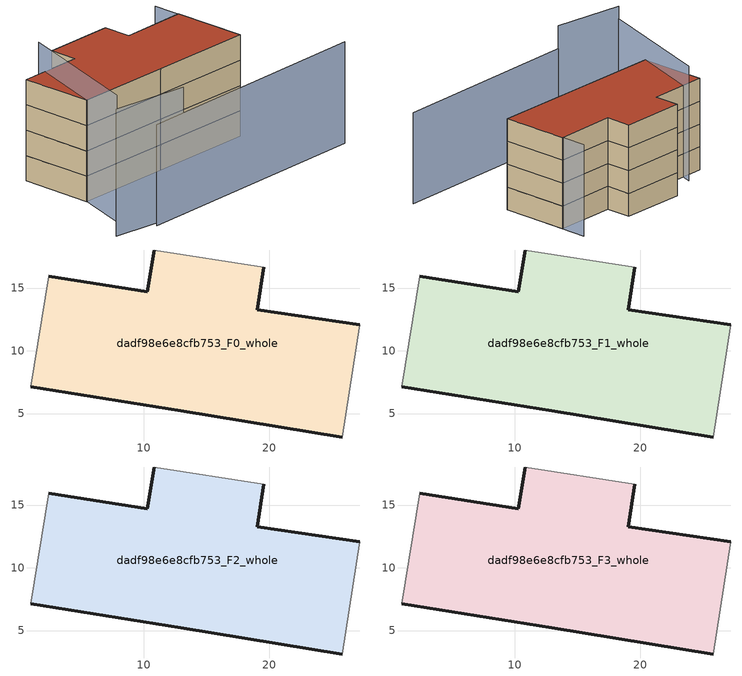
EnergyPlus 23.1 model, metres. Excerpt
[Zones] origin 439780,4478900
dadf98e6e8cfb753_F0_whole
 floor ground (EU_floor_Construction): 27.21,12.06 25.81,3.13 12.97,5.21 1.02,7.15 2.45,15.94 10.31,14.7 10.83,18.03 19.56,16.64 19.05,13.28 z0
 wall outside (EU_wall_Construction): 1.02,7.15 12.97,5.21 25.81,3.13 / 27.21,12.06 19.05,13.28 19.56,16.64 / 10.83,18.03 10.31,14.7 2.45,15.94 z0:3
 wall adiabatic (EU_wall_Construction): 25.81,3.13 27.21,12.06 / 19.56,16.64 10.83,18.03 / 2.45,15.94 1.02,7.15 z0:3
dadf98e6e8cfb753_F1_whole
 floor to dadf98e6e8cfb753_F0_whole (EU_floor_Construction): 27.21,12.06 25.81,3.13 12.97,5.21 1.02,7.15 2.45,15.94 10.31,14.7 10.83,18.03 19.56,16.64 19.05,13.28 z3
 wall outside (EU_wall_Construction): 1.02,7.15 12.97,5.21 25.81,3.13 / 27.21,12.06 19.05,13.28 19.56,16.64 / 10.83,18.03 10.31,14.7 2.45,15.94 z3:6
 wall adiabatic (EU_wall_Construction): 25.81,3.13 27.21,12.06 / 19.56,16.64 10.83,18.03 / 2.45,15.94 1.02,7.15 z3:6
dadf98e6e8cfb753_F2_whole
 floor to dadf98e6e8cfb753_F1_whole (EU_floor_Construction): 27.21,12.06 25.81,3.13 12.97,5.21 1.02,7.15 2.45,15.94 10.31,14.7 10.83,18.03 19.56,16.64 19.05,13.28 z6
 wall outside (EU_wall_Construction): 1.02,7.15 12.97,5.21 25.81,3.13 / 27.21,12.06 19.05,13.28 19.56,16.64 / 10.83,18.03 10.31,14.7 2.45,15.94 z6:9
 wall adiabatic (EU_wall_Construction): 25.81,3.13 27.21,12.06 / 19.56,16.64 10.83,18.03 / 2.45,15.94 1.02,7.15 z6:9
dadf98e6e8cfb753_F3_whole
 floor to dadf98e6e8cfb753_F2_whole (EU_floor_Construction): 27.21,12.06 25.81,3.13 12.97,5.21 1.02,7.15 2.45,15.94 10.31,14.7 10.83,18.03 19.56,16.64 19.05,13.28 z9
 wall outside (EU_wall_Construction): 1.02,7.15 12.97,5.21 25.81,3.13 / 27.21,12.06 19.05,13.28 19.56,16.64 / 10.83,18.03 10.31,14.7 2.45,15.94 z9:12
 wall adiabatic (EU_wall_Construction): 25.81,3.13 27.21,12.06 / 19.56,16.64 10.83,18.03 / 2.45,15.94 1.02,7.15 z9:12
 roof outside (EU_roof_Construction): 25.81,3.13 27.21,12.06 19.05,13.28 19.56,16.64 10.83,18.03 10.31,14.7 2.45,15.94 1.02,7.15 12.97,5.21 z12
shading: -0.71,-3.01 30.36,-7.54 / 25.76,3.13 27.75,15.4 z0:12; -5.49,-0.85 3.72,-3.66 / 6.08,16.64 -2.11,1.29 z0:15
[Building]
EU S2 Campaign: North Axis=0; Terrain=City; Solar Distribution=FullExterior
[Site:Location]
Madrid: Latitude=40.5; Longitude=-3.5; Time Zone=1; Elevation=609
[SizingPeriod:WeatherFileDays]
AnnualSizingPeriod: Begin Month=1; Begin Day of Month=1; End Month=12; End Day of Month=31; Day of Week for Start Day=Monday; Use Weather File Daylight Saving Period=No; Use Weather File Rain and Snow Indicators=No
[MATERIAL]
EU_InternalMass_Material: Roughness=MediumRough; Thickness=0.1; Conductivity=1; Density=1800; Specific Heat=900; Thermal Absorptance=0.9; Solar Absorptance=0.7; Visible Absorptance=0.7
[MATERIAL:NOMASS] Roughness=MediumRough; Thermal Absorptance=0.9; Solar Absorptance=0.7; Visible Absorptance=0.7
Name | Thermal Resistance
EU_wall_NoMass | 0.459673
EU_roof_NoMass | 0.495815
EU_floor_NoMass | 0.788942
[CONSTRUCTION]
EU_wall_Construction: EU_wall_NoMass
EU_roof_Construction: EU_roof_NoMass
EU_floor_Construction: EU_floor_NoMass
EU_InternalMass_Construction: EU_InternalMass_Material
[ZONE] Type=1; Multiplier=1; Ceiling Height=autocalculate; Floor Area=autocalculate; Part of Total Floor Area=Yes
Name | Volume
dadf98e6e8cfb753_F0_whole | 763.238
dadf98e6e8cfb753_F1_whole; dadf98e6e8cfb753_F2_whole; dadf98e6e8cfb753_F3_whole | 763.236
[INTERNALMASS] Construction=EU_InternalMass_Construction; Surface Area=254.412
Name | Zone or ZoneList
dadf98e6e8cfb753_F0_whole_EU_InternalMass | dadf98e6e8cfb753_F0_whole
dadf98e6e8cfb753_F1_whole_EU_InternalMass | dadf98e6e8cfb753_F1_whole
dadf98e6e8cfb753_F2_whole_EU_InternalMass | dadf98e6e8cfb753_F2_whole
dadf98e6e8cfb753_F3_whole_EU_InternalMass | dadf98e6e8cfb753_F3_whole
[OTHEREQUIPMENT] Fuel Type=Electricity; Design Level Calculation Method=Watts/Area; Power per Zone Floor Area=1; Fraction Latent=0; Fraction Radiant=0; Fraction Lost=0; Carbon Dioxide Generation Rate=0; EndUse Subcategory=EU_Step8_InternalGains
Name | Zone or ZoneList or Space or SpaceList | Schedule
EU_Step8_InternalGain_dadf98e6e8cfb753_F0_whole_f000 | dadf98e6e8cfb753_F0_whole | EU_Step8_GainSchedule_dadf98e6e8cfb753_F0_whole_f000
EU_Step8_InternalGain_dadf98e6e8cfb753_F1_whole_f000 | dadf98e6e8cfb753_F1_whole | EU_Step8_GainSchedule_dadf98e6e8cfb753_F1_whole_f000
EU_Step8_InternalGain_dadf98e6e8cfb753_F2_whole_f000 | dadf98e6e8cfb753_F2_whole | EU_Step8_GainSchedule_dadf98e6e8cfb753_F2_whole_f000
EU_Step8_InternalGain_dadf98e6e8cfb753_F3_whole_f000 | dadf98e6e8cfb753_F3_whole | EU_Step8_GainSchedule_dadf98e6e8cfb753_F3_whole_f000
[ZONEVENTILATION:DESIGNFLOWRATE] Schedule=EU_AlwaysOn; Design Flow Rate Calculation Method=AirChanges/Hour; Air Changes per Hour=0.719161; Ventilation Type=Natural; Fan Pressure Rise=0; Fan Total Efficiency=1; Constant Term Coefficient=1; Temperature Term Coefficient=0; Velocity Term Coefficient=0; Velocity Squared Term Coefficient=0; Minimum Indoor Temperature=-100; Maximum Indoor Temperature=100; Delta Temperature=-100; Minimum Outdoor Temperature=-100; Maximum Outdoor Temperature=100; Maximum Wind Speed=40
Name | Zone or ZoneList or Space or SpaceList
EU_ConstantAir_dadf98e6e8cfb753_F0_whole | dadf98e6e8cfb753_F0_whole
EU_ConstantAir_dadf98e6e8cfb753_F1_whole | dadf98e6e8cfb753_F1_whole
EU_ConstantAir_dadf98e6e8cfb753_F2_whole | dadf98e6e8cfb753_F2_whole
EU_ConstantAir_dadf98e6e8cfb753_F3_whole | dadf98e6e8cfb753_F3_whole
[HVACTEMPLATE:THERMOSTAT] Constant Heating Setpoint=20; Constant Cooling Setpoint=50
EU_HeatOnly_dadf98e6e8cfb753_F0_whole; EU_HeatOnly_dadf98e6e8cfb753_F1_whole; EU_HeatOnly_dadf98e6e8cfb753_F2_whole; EU_HeatOnly_dadf98e6e8cfb753_F3_whole
[HVACTEMPLATE:ZONE:IDEALLOADSAIRSYSTEM] System Availability Schedule=EU_AlwaysOn; Maximum Heating Supply Air Temperature=50; Minimum Cooling Supply Air Temperature=13; Maximum Heating Supply Air Humidity Ratio=0.0156; Minimum Cooling Supply Air Humidity Ratio=0.0077; Heating Limit=NoLimit; Cooling Limit=NoLimit; Heating Availability Schedule=EU_AlwaysOn; Cooling Availability Schedule=EU_CoolingOff; Dehumidification Control Type=ConstantSensibleHeatRatio; Cooling Sensible Heat Ratio=0.7; Dehumidification Setpoint=60; Humidification Control Type=None; Humidification Setpoint=30; Outdoor Air Method=None; Outdoor Air Flow Rate per Person=0.00944; Outdoor Air Flow Rate per Zone Floor Area=0; Outdoor Air Flow Rate per Zone=0; Demand Controlled Ventilation Type=None; Outdoor Air Economizer Type=NoEconomizer; Heat Recovery Type=None; Sensible Heat Recovery Effectiveness=0.7; Latent Heat Recovery Effectiveness=0.65
Name | Template Thermostat
dadf98e6e8cfb753_F0_whole | EU_HeatOnly_dadf98e6e8cfb753_F0_whole
dadf98e6e8cfb753_F1_whole | EU_HeatOnly_dadf98e6e8cfb753_F1_whole
dadf98e6e8cfb753_F2_whole | EU_HeatOnly_dadf98e6e8cfb753_F2_whole
dadf98e6e8cfb753_F3_whole | EU_HeatOnly_dadf98e6e8cfb753_F3_whole
[SIZING:ZONE] Zone Cooling Design Supply Air Temperature Input Method=SupplyAirTemperature; Zone Cooling Design Supply Air Temperature=13; Zone Heating Design Supply Air Temperature Input Method=SupplyAirTemperature; Zone Heating Design Supply Air Temperature=50; Zone Cooling Design Supply Air Humidity Ratio=0.008; Zone Heating Design Supply Air Humidity Ratio=0.008; Cooling Design Air Flow Method=DesignDay; Cooling Design Air Flow Rate=0; Cooling Minimum Air Flow per Zone Floor Area=0.000762; Cooling Minimum Air Flow=0; Cooling Minimum Air Flow Fraction=0.2; Heating Design Air Flow Method=DesignDay; Heating Design Air Flow Rate=0; Heating Maximum Air Flow per Zone Floor Area=0.002032; Heating Maximum Air Flow=0.141576; Heating Maximum Air Flow Fraction=0.3; Account for Dedicated Outdoor Air System=No; Dedicated Outdoor Air System Control Strategy=NeutralSupplyAir; Dedicated Outdoor Air Low Setpoint Temperature for Design=autosize; Dedicated Outdoor Air High Setpoint Temperature for Design=autosize; Zone Load Sizing Method=Sensible Load Only No Latent Load; Zone Latent Cooling Design Supply Air Humidity Ratio Input Method=HumidityRatioDifference; Zone Cooling Design Supply Air Humidity Ratio Difference=0.005; Zone Latent Heating Design Supply Air Humidity Ratio Input Method=HumidityRatioDifference; Zone Humidification Design Supply Air Humidity Ratio Difference=0.005
dadf98e6e8cfb753_F0_whole; dadf98e6e8cfb753_F1_whole; dadf98e6e8cfb753_F2_whole; dadf98e6e8cfb753_F3_whole
[SCHEDULE:CONSTANT]
Name | Hourly Value
EU_AlwaysOn | 1
EU_CoolingOff | 0
[SCHEDULE:FILE] Column Number=1; Rows to Skip at Top=0; Number of Hours of Data=8760; Column Separator=Comma; Interpolate to Timestep=No; Minutes per Item=60; Adjust Schedule for Daylight Savings=Yes
Name | File
EU_Step8_GainSchedule_dadf98e6e8cfb753_F0_whole_f000 | ../../schedules/dadf98e6e8cfb753/dadf98e6e8cfb753_F0_whole_f000_gain.csv
EU_Step8_GainSchedule_dadf98e6e8cfb753_F1_whole_f000 | ../../schedules/dadf98e6e8cfb753/dadf98e6e8cfb753_F1_whole_f000_gain.csv
EU_Step8_GainSchedule_dadf98e6e8cfb753_F2_whole_f000 | ../../schedules/dadf98e6e8cfb753/dadf98e6e8cfb753_F2_whole_f000_gain.csv
EU_Step8_GainSchedule_dadf98e6e8cfb753_F3_whole_f000 | ../../schedules/dadf98e6e8cfb753/dadf98e6e8cfb753_F3_whole_f000_gain.csv
